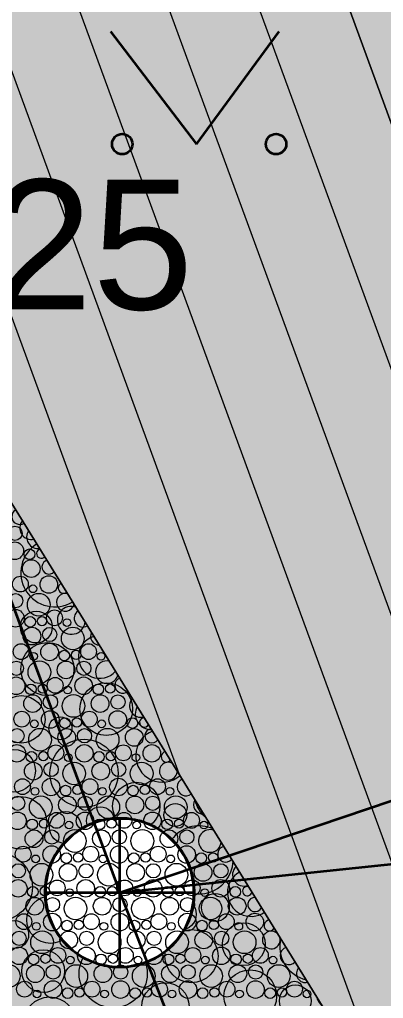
# Model space of a CAD drawing. Header units: millimetres. Extents: x 368386 to 996118, y -334862 to 250838.
# Drawn here: x 774446 to 776407, y -113384 to -108106 of the extents above; entities that cross this region are included whole.
import ezdxf

# ---------------------------------------------------------------- set-up
doc = ezdxf.new("R2010")
doc.units = ezdxf.units.MM
doc.header["$MEASUREMENT"] = 0
doc.linetypes.add('Katkoviiva', pattern=[6000, 3000, -3000])
doc.linetypes.add('Wipeout_Contour', pattern=[1000, 0, -1000])
for name, color, linetype, lineweight in [('New_       asendi fill_Pen_No__1', 7, 'Continuous', 13), ('New_2D Drafting - General_Pen_No__21', 7, 'Continuous', 35), ('New__ASENDIPLAAN_Pen_No__1', 7, 'Continuous', 13), ('New__ASENDIPLAAN_Pen_No__101', 252, 'Continuous', 13), ('New_HALJASTUS#1_Pen_No__7', 7, 'Continuous', 35), ('New_KANAL_ELEMENDID_Pen_No__7', 7, 'Continuous', 35), ('New_korgus-EH2000#1_Pen_No__1', 7, 'Continuous', 13), ('New_Sade_rek_Pen_No__84', 114, 'Continuous', 35)]:
    doc.layers.add(name, color=color, linetype=linetype, lineweight=lineweight)
for name, color, linetype, lineweight, true_color in [('New_       asendi fill_Pen_No__149', 7, 'Continuous', 25, 0x186722), ('New_       asendi fill_Pen_No__181', 7, 'Continuous', 0, 0xe8e8e8), ('New__ASENDIPLAAN_Pen_No__102', 7, 'Continuous', 13, 0xcccccc)]:
    doc.layers.add(name, color=color, linetype=linetype, lineweight=lineweight, true_color=true_color)
doc.layers.add('New_KANAL_ELEMENDID', color=7, linetype='Continuous')
doc.styles.add('GENERATED_STYLE_1', font='')
doc.styles.get('GENERATED_STYLE_1').set_extended_font_data('Arial')
doc.linetypes.add('Sade1', pattern='A,0,[5,TRN_EP_AS-4-01_V01_Abihoone-Asendiplaan1.Shx,S=13.492063,R=0,X=0,Y=0],-2600,0', length=2600)

# ---------------------------------------------------------------- blocks, each defined once
blk = doc.blocks.new('*X2')
at = {"layer": 'New__ASENDIPLAAN_Pen_No__102', "color": 254, "linetype": 'Continuous', "lineweight": 13, "true_color": 0xcccccc}
for centre, radius in [((774536.7, -111381.6), 85.8), ((774596.4, -111607.7), 143.1), ((774913.3, -111823.8), 141.9), ((774456.1, -111879), 127.7), ((774666.6, -111927.5), 62), ((774793.8, -112169.7), 183.6), ((774416.3, -112156.2), 115.1), ((775075.3, -112346.3), 127.7), ((774451.2, -112437.2), 141.9), ((774882.1, -112426.1), 75.2), ((775285.8, -112394.9), 62), ((774693.8, -112462.3), 85.8), ((775035.5, -112623.6), 115.1), ((774753.6, -112688.3), 143.1), ((774331.7, -112783), 183.6), ((775070.4, -112904.5), 141.9), ((775501.4, -112893.4), 75.2), ((774613.2, -112959.7), 127.7), ((775313, -112929.6), 85.8), ((774420, -113039.4), 75.2), ((774823.7, -113008.2), 62), ((775654.8, -113090.9), 115.1), ((775372.8, -113155.7), 143.1), ((774951, -113250.3), 183.6), ((774573.4, -113236.9), 115.1), ((775689.6, -113371.9), 141.9), ((775232.4, -113427), 127.7), ((775932.2, -113396.9), 85.8), ((774608.3, -113517.8), 141.9)]:
    blk.add_circle(centre, radius, dxfattribs=at)
for centre, radius, start, end in [((774509.5, -110846.9), 62, 140.0301, 283.3683), ((774636.7, -111089), 183.6, 121.8659, 301.5326), ((774725, -111345.4), 75.2, 69.9233, 353.4751), ((774878.4, -111542.9), 115.1, 105.3797, 318.0188), ((775155.9, -111848.9), 85.8, 151.7397, 271.6588), ((775215.7, -112075), 143.1, 111.6389, 311.7595), ((775532.5, -112291.2), 141.9, 189.0223, 234.3762), ((775413.1, -112637), 183.6, 65.6317, 357.7668), ((775694.5, -112813.7), 127.7, 119.1318, 304.2666), ((776032.3, -113104.3), 183.6, 166.2835, 257.115), ((776120.6, -113360.8), 75.2, 188.7717, 234.6267)]:
    blk.add_arc(centre, radius, start, end, dxfattribs=at)
blk = doc.blocks.new('*X4')
at = {"layer": 'New_       asendi fill_Pen_No__181', "color": 254, "linetype": 'Continuous', "lineweight": 0, "true_color": 0xe8e8e8}
for centre, radius in [((774421.6, -110875.6), 38.4), ((774420.5, -110970), 47.3), ((774499.6, -110989.1), 28.6), ((774509.2, -111066.4), 47.7), ((774450.8, -111149.8), 42.6), ((774604.2, -111152), 47.3), ((774518.1, -111175.2), 20.7), ((774425.3, -111239.6), 38.4), ((774549.4, -111260.9), 61.2), ((774424.2, -111334), 47.3), ((774634.5, -111331.8), 42.6), ((774503.3, -111353.1), 28.6), ((774567.1, -111349.5), 25.1), ((774701.8, -111357.2), 20.7), ((774512.9, -111430.4), 47.7), ((774609, -111421.6), 38.4), ((774733.1, -111442.9), 61.2), ((774454.5, -111513.8), 42.6), ((774608, -111516), 47.3), ((774687, -111535.1), 28.6), ((774750.8, -111531.5), 25.1), ((774818.2, -111513.8), 42.6), ((774521.8, -111539.2), 20.7), ((774885.6, -111539.2), 20.7), ((774429, -111603.6), 38.4), ((774553.1, -111624.9), 61.2), ((774696.6, -111612.4), 47.7), ((774792.7, -111603.6), 38.4), ((774428, -111698), 47.3), ((774638.2, -111695.8), 42.6), ((774791.7, -111698), 47.3), ((774507, -111717.1), 28.6), ((774570.8, -111713.5), 25.1), ((774705.6, -111721.2), 20.7), ((774870.7, -111717.1), 28.6), ((774934.5, -111713.5), 25.1), ((774516.6, -111794.4), 47.7), ((774612.7, -111785.6), 38.4), ((774736.8, -111806.9), 61.2), ((774880.4, -111794.4), 47.7), ((774976.4, -111785.6), 38.4), ((774458.2, -111877.8), 42.6), ((774611.7, -111880), 47.3), ((774690.7, -111899.1), 28.6), ((774754.5, -111895.5), 25.1), ((774821.9, -111877.8), 42.6), ((774975.4, -111880), 47.3), ((775054.4, -111899.1), 28.6), ((774432.7, -111967.6), 38.4), ((774556.8, -111988.9), 61.2), ((774525.6, -111903.2), 20.7), ((774700.4, -111976.4), 47.7), ((774796.4, -111967.6), 38.4), ((774920.5, -111988.9), 61.2), ((774889.3, -111903.2), 20.7), ((775064.1, -111976.4), 47.7), ((774431.7, -112062), 47.3), ((774641.9, -112059.8), 42.6), ((774795.4, -112062), 47.3), ((775005.6, -112059.8), 42.6), ((775159.1, -112062), 47.3), ((774510.7, -112081.1), 28.6), ((774574.5, -112077.5), 25.1), ((774709.3, -112085.2), 20.7), ((774874.4, -112081.1), 28.6), ((774938.2, -112077.5), 25.1), ((775073, -112085.2), 20.7), ((774520.4, -112158.4), 47.7), ((774616.4, -112149.6), 38.4), ((774740.5, -112170.9), 61.2), ((774884.1, -112158.4), 47.7), ((774980.1, -112149.6), 38.4), ((775104.2, -112170.9), 61.2), ((774615.4, -112244), 47.3), ((774979.1, -112244), 47.3), ((774461.9, -112241.8), 42.6), ((774529.3, -112267.2), 20.7), ((774694.4, -112263.1), 28.6), ((774758.2, -112259.5), 25.1), ((774825.6, -112241.8), 42.6), ((774893, -112267.2), 20.7), ((775058.1, -112263.1), 28.6), ((775121.9, -112259.5), 25.1), ((775189.3, -112241.8), 42.6), ((775256.7, -112267.2), 20.7), ((774436.4, -112331.6), 38.4), ((774560.5, -112352.9), 61.2), ((774704.1, -112340.4), 47.7), ((774800.1, -112331.6), 38.4), ((774924.2, -112352.9), 61.2), ((775067.8, -112340.4), 47.7), ((775163.8, -112331.6), 38.4), ((775287.9, -112352.9), 61.2), ((774435.4, -112426), 47.3), ((774645.6, -112423.8), 42.6), ((774799.1, -112426), 47.3), ((775009.3, -112423.8), 42.6), ((775162.8, -112426), 47.3), ((775373, -112423.8), 42.6), ((774514.4, -112445.1), 28.6), ((774578.2, -112441.5), 25.1), ((774713, -112449.2), 20.7), ((774878.1, -112445.1), 28.6), ((774941.9, -112441.5), 25.1), ((775076.7, -112449.2), 20.7), ((775241.8, -112445.1), 28.6), ((775305.6, -112441.5), 25.1), ((775440.4, -112449.2), 20.7), ((774524.1, -112522.4), 47.7), ((774620.1, -112513.6), 38.4), ((774744.2, -112534.9), 61.2), ((774887.8, -112522.4), 47.7), ((774983.8, -112513.6), 38.4), ((775107.9, -112534.9), 61.2), ((775251.5, -112522.4), 47.7), ((775347.5, -112513.6), 38.4), ((774465.6, -112605.8), 42.6), ((774619.1, -112608), 47.3), ((774829.3, -112605.8), 42.6), ((774982.8, -112608), 47.3), ((775193, -112605.8), 42.6), ((775346.5, -112608), 47.3), ((774533, -112631.2), 20.7), ((774698.1, -112627.1), 28.6), ((774761.9, -112623.5), 25.1), ((774896.7, -112631.2), 20.7), ((775061.8, -112627.1), 28.6), ((775125.6, -112623.5), 25.1), ((775260.4, -112631.2), 20.7), ((775425.5, -112627.1), 28.6), ((775489.3, -112623.5), 25.1), ((774440.1, -112695.6), 38.4), ((774564.2, -112716.9), 61.2), ((774707.8, -112704.4), 47.7), ((774803.8, -112695.6), 38.4), ((774927.9, -112716.9), 61.2), ((775071.5, -112704.4), 47.7), ((775167.5, -112695.6), 38.4), ((775291.6, -112716.9), 61.2), ((775435.2, -112704.4), 47.7), ((775531.2, -112695.6), 38.4), ((774439.1, -112790), 47.3), ((774649.3, -112787.8), 42.6), ((774802.8, -112790), 47.3), ((775013, -112787.8), 42.6), ((775166.5, -112790), 47.3), ((775376.7, -112787.8), 42.6), ((775530.2, -112790), 47.3), ((774518.1, -112809.1), 28.6), ((774581.9, -112805.5), 25.1), ((774716.7, -112813.2), 20.7), ((774881.8, -112809.1), 28.6), ((774945.6, -112805.5), 25.1), ((775080.4, -112813.2), 20.7), ((775245.5, -112809.1), 28.6), ((775309.3, -112805.5), 25.1), ((775444.1, -112813.2), 20.7), ((775609.2, -112809.1), 28.6), ((774527.8, -112886.4), 47.7), ((774623.8, -112877.6), 38.4), ((774747.9, -112898.9), 61.2), ((774891.5, -112886.4), 47.7), ((774987.5, -112877.6), 38.4), ((775111.6, -112898.9), 61.2), ((775255.2, -112886.4), 47.7), ((775351.2, -112877.6), 38.4), ((775475.3, -112898.9), 61.2), ((775618.9, -112886.4), 47.7), ((774469.3, -112969.8), 42.6), ((774622.8, -112972), 47.3), ((774833, -112969.8), 42.6), ((774986.5, -112972), 47.3), ((775196.7, -112969.8), 42.6), ((775350.2, -112972), 47.3), ((775560.4, -112969.8), 42.6), ((775713.9, -112972), 47.3), ((774536.7, -112995.2), 20.7), ((774701.8, -112991.1), 28.6), ((774765.6, -112987.5), 25.1), ((774900.4, -112995.2), 20.7), ((775065.5, -112991.1), 28.6), ((775129.3, -112987.5), 25.1), ((775264.1, -112995.2), 20.7), ((775429.2, -112991.1), 28.6), ((775493.1, -112987.5), 25.1), ((775627.8, -112995.2), 20.7), ((774443.8, -113059.6), 38.4), ((774567.9, -113080.9), 61.2), ((774711.5, -113068.4), 47.7), ((774807.5, -113059.6), 38.4), ((774931.6, -113080.9), 61.2), ((775075.2, -113068.4), 47.7), ((775171.2, -113059.6), 38.4), ((775295.3, -113080.9), 61.2), ((775438.9, -113068.4), 47.7), ((775534.9, -113059.6), 38.4), ((775659, -113080.9), 61.2), ((774442.8, -113153.9), 47.3), ((774521.8, -113173.1), 28.6), ((774585.6, -113169.5), 25.1), ((774653, -113151.8), 42.6), ((774806.5, -113153.9), 47.3), ((774885.5, -113173.1), 28.6), ((774949.3, -113169.5), 25.1), ((775016.7, -113151.8), 42.6), ((775170.2, -113153.9), 47.3), ((775249.2, -113173.1), 28.6), ((775313.1, -113169.5), 25.1), ((775380.4, -113151.8), 42.6), ((775533.9, -113153.9), 47.3), ((775612.9, -113173.1), 28.6), ((775676.8, -113169.5), 25.1), ((775744.1, -113151.8), 42.6), ((774720.4, -113177.2), 20.7), ((775084.1, -113177.2), 20.7), ((775447.8, -113177.2), 20.7), ((775811.5, -113177.2), 20.7), ((774387.9, -113262.9), 61.2), ((774531.5, -113250.4), 47.7), ((774627.5, -113241.6), 38.4), ((774751.6, -113262.9), 61.2), ((774895.2, -113250.4), 47.7), ((774991.2, -113241.6), 38.4), ((775115.3, -113262.9), 61.2), ((775258.9, -113250.4), 47.7), ((775354.9, -113241.6), 38.4), ((775479, -113262.9), 61.2), ((775622.6, -113250.4), 47.7), ((775718.6, -113241.6), 38.4), ((775842.7, -113262.9), 61.2), ((774473, -113333.8), 42.6), ((774626.5, -113335.9), 47.3), ((774836.7, -113333.8), 42.6), ((774990.2, -113335.9), 47.3), ((775200.4, -113333.8), 42.6), ((775353.9, -113335.9), 47.3), ((775564.1, -113333.8), 42.6), ((775717.6, -113335.9), 47.3), ((775927.8, -113333.8), 42.6), ((774540.4, -113359.2), 20.7), ((774705.5, -113355.1), 28.6), ((774769.3, -113351.5), 25.1), ((774904.1, -113359.2), 20.7), ((775069.2, -113355.1), 28.6), ((775133.1, -113351.5), 25.1), ((775267.8, -113359.2), 20.7), ((775432.9, -113355.1), 28.6), ((775496.8, -113351.5), 25.1), ((775631.5, -113359.2), 20.7), ((775796.6, -113355.1), 28.6), ((775860.5, -113351.5), 25.1), ((775995.2, -113359.2), 20.7)]:
    blk.add_circle(centre, radius, dxfattribs=at)
for centre, radius, start, end in [((774447.1, -110785.8), 42.6, 119.6293, 303.7692), ((774545.7, -110896.9), 61.2, 144.7738, 278.6247), ((774563.4, -110985.6), 25.1, 104.2811, 319.1174), ((774605.3, -111057.6), 38.4, 106.9679, 316.4305), ((774683.3, -111171.1), 28.6, 115.6669, 307.7316), ((774692.9, -111248.4), 47.7, 73.7493, 349.6491), ((774788, -111334), 47.3, 122.2633, 301.1351), ((774876.6, -111430.4), 47.7, 153.6498, 269.7487), ((774916.8, -111624.9), 61.2, 77.3651, 346.0334), ((775001.9, -111695.8), 42.6, 111.3613, 312.0372), ((775100.5, -111806.9), 61.2, 138.6944, 284.704), ((775118.2, -111895.5), 25.1, 88.8392, 334.5593), ((775160.1, -111967.6), 38.4, 97.2869, 326.1116), ((775238.1, -112081.1), 28.6, 103.1312, 320.2672), ((775247.8, -112158.4), 47.7, 61.1933, 2.2052), ((775342.8, -112244), 47.3, 114.8605, 308.5379), ((775431.5, -112340.4), 47.7, 145.3612, 278.0372), ((775471.6, -112534.9), 61.2, 68.7142, 354.6843), ((775556.7, -112605.8), 42.6, 102.8676, 320.5308), ((775655.3, -112716.9), 61.2, 132.8069, 290.5915), ((775673.1, -112805.5), 25.1, 69.9013, 353.4972), ((775714.9, -112877.6), 38.4, 86.7874, 336.6111), ((775792.9, -112991.1), 28.6, 89.5741, 333.8244), ((775802.6, -113068.4), 47.7, 35.0857, 28.3128), ((775897.6, -113153.9), 47.3, 107.3404, 316.0581), ((775986.3, -113250.4), 47.7, 137.5715, 285.827)]:
    blk.add_arc(centre, radius, start, end, dxfattribs=at)

msp = doc.modelspace()

# ---------------------------------------------------------------- hatches: boundary and pattern name
at = {"layer": 'New_       asendi fill_Pen_No__149', "linetype": 'Continuous', "lineweight": 0, "true_color": 0x061908}
h = msp.add_hatch(color=98, dxfattribs=at)
h.paths.add_polyline_path([(802345.63, -38322.05), (677945.63, -100972.05), (697685.63, -113562.05), (725141.88, -157386.04), (747105.63, -214022.05), (773035.63, -233162.05), (849485.63, -225922.05), (847735.63, -145332.05)])
h.paths.add_polyline_path([(757638.71, -147399.28, -0.0006564), (757597.25, -147430.15)], flags=0)
h.paths.add_polyline_path([(781623.18, -112523.26, 0.0599556), (781750.4, -112778.31, 0.7851663), (783932.82, -111999.14, 0.0599556), (783869.75, -111721.19, 1)], flags=0)
at = {"layer": 'New__ASENDIPLAAN_Pen_No__101', "linetype": 'Continuous', "lineweight": 13}
msp.add_hatch(color=252, dxfattribs=at).paths.add_polyline_path([(783718.69, -109260.52), (783855.68, -110275.28), (777844.27, -112476.19), (770992.45, -93762.71), (760952.15, -89074.23), (761375.02, -88168.65), (772187.94, -93217.31), (772005.84, -93611.02), (776372.99, -105539.15), (778222.9, -104861.85), (780292.6, -110514.88)])
h = msp.add_hatch(dxfattribs=at)
h.set_pattern_fill('Plank_Floor_0001', color=252, style=0, pattern_type=2)
h.set_pattern_definition([(110.11, (774188.2, -102490.83), (428.2, 156.783), [])])
h.paths.add_polyline_path([(770992.45, -93762.71), (777844.27, -112476.19), (783855.68, -110275.28), (783718.69, -109260.52), (783818.56, -109223.95), (784162.38, -110162.98), (785351.96, -113411.93), (777782.36, -116183.49), (771148.8, -105442.4), (769609.72, -93117.03)])

# ---------------------------------------------------------------- linework, layer by layer
at = {"layer": 'New__ASENDIPLAAN_Pen_No__1', "color": 7, "linetype": 'Continuous', "lineweight": 13, "flags": 128}
for points in [[(783718.69, -109260.52), (783855.68, -110275.28), (777844.27, -112476.19), (770992.45, -93762.71), (760952.15, -89074.23), (761375.02, -88168.65), (772187.94, -93217.31), (772005.84, -93611.02), (776372.99, -105539.15), (778222.9, -104861.85), (780292.6, -110514.88)], [(770992.45, -93762.71), (777844.27, -112476.19), (783855.68, -110275.28), (783718.69, -109260.52), (783818.56, -109223.95), (784162.38, -110162.98), (785351.96, -113411.93), (777782.36, -116183.49), (771148.8, -105442.4), (769609.72, -93117.03)], [(771148.8, -105442.4), (777782.42, -116183.47), (772721.43, -118036.52)]]:
    msp.add_lwpolyline(points, close=True, dxfattribs=at)
at = {"layer": 'New_HALJASTUS#1_Pen_No__7', "color": 7, "linetype": 'Continuous', "lineweight": 35}
for p, q in [((774937.1, -108170.95), (775400.5, -108777.66)), ((775400.5, -108777.66), (775846.09, -108170.95))]:
    msp.add_line(p, q, dxfattribs=at)
for centre in [(774999.48, -108777.66), (775828.26, -108777.66)]:
    msp.add_circle(centre, 55.01, dxfattribs=at)

# ---------------------------------------------------------------- block references
at = {"layer": 'New__ASENDIPLAAN_Pen_No__102', "color": 254, "linetype": 'Continuous', "lineweight": 13, "true_color": 0xcccccc}
msp.add_blockref('*X2', (0, 0), dxfattribs=at)

# ---------------------------------------------------------------- texts
at = {"layer": 'New_korgus-EH2000#1_Pen_No__1', "color": 7, "linetype": 'Continuous', "lineweight": 13, "insert": (772120.63, -108969.05), "char_height": 700, "attachment_point": 1, "style": 'GENERATED_STYLE_1'}
msp.add_mtext('\\A1;{\\pql;\\fArial|b0|i0|c0|p34; 139.25 }', dxfattribs=at)

# ---------------------------------------------------------------- next in the draw order: wipeouts: each hides what was drawn before it
at = {"color": 254, "linetype": 'Wipeout_Contour', "lineweight": 0, "ltscale": 25060922.93489262}
msp.add_wipeout([(775385.82, -112773.87), (775370.45, -112696.59), (775340.3, -112623.8), (775296.52, -112558.28), (775240.81, -112502.57), (775175.29, -112458.79), (775102.5, -112428.64), (775025.22, -112413.27), (774946.43, -112413.27), (774869.15, -112428.64), (774796.35, -112458.79), (774730.84, -112502.57), (774675.12, -112558.28), (774631.35, -112623.8), (774601.19, -112696.59), (774585.82, -112773.87), (774585.82, -112852.66), (774601.19, -112929.94), (774631.35, -113002.74), (774675.12, -113068.25), (774730.84, -113123.97), (774796.35, -113167.74), (774869.15, -113197.89), (774946.43, -113213.27), (775025.22, -113213.27), (775102.5, -113197.89), (775175.29, -113167.74), (775240.81, -113123.97), (775296.52, -113068.25), (775340.3, -113002.74), (775370.45, -112929.94), (775385.82, -112852.66)], dxfattribs=at).dxf.layer = 'New_KANAL_ELEMENDID'

# ---------------------------------------------------------------- next in the draw order: linework, layer by layer
at = {"layer": 'New_       asendi fill_Pen_No__1', "color": 7, "linetype": 'Continuous', "lineweight": 13, "flags": 128}
msp.add_lwpolyline([(771148.8, -105442.4), (777782.42, -116183.47), (772721.43, -118036.52)], close=True, dxfattribs=at)
at = {"layer": 'New_2D Drafting - General_Pen_No__21', "color": 7, "linetype": 'Katkoviiva', "lineweight": 35}
for points in [[(783718.69, -109260.52), (783855.68, -110275.28), (781799.72, -111027.93), (777844.27, -112476.19), (775418.6, -105851.3), (770992.57, -93763.06)], [(783720.22, -109259.83), (783886.17, -110263.99), (781799.72, -111027.93), (777844.27, -112476.19), (775418.6, -105851.3), (770992.57, -93763.06)]]:
    msp.add_lwpolyline(points, dxfattribs=at)
at = {"layer": 'New_KANAL_ELEMENDID_Pen_No__7', "color": 7, "linetype": 'Continuous', "lineweight": 35}
for p, q in [((774985.82, -113213.27), (774985.82, -112413.27)), ((774585.82, -112813.27), (775385.82, -112813.27))]:
    msp.add_line(p, q, dxfattribs=at)
at = {"layer": 'New_KANAL_ELEMENDID_Pen_No__7', "color": 7, "linetype": 'Continuous', "lineweight": 35, "flags": 128}
msp.add_lwpolyline([(775385.82, -112773.87), (775370.45, -112696.59), (775340.3, -112623.8), (775296.52, -112558.28), (775240.81, -112502.57), (775175.29, -112458.79), (775102.5, -112428.64), (775025.22, -112413.27), (774946.43, -112413.27), (774869.15, -112428.64), (774796.35, -112458.79), (774730.84, -112502.57), (774675.12, -112558.28), (774631.35, -112623.8), (774601.19, -112696.59), (774585.82, -112773.87), (774585.82, -112852.66), (774601.19, -112929.94), (774631.35, -113002.74), (774675.12, -113068.25), (774730.84, -113123.97), (774796.35, -113167.74), (774869.15, -113197.89), (774946.43, -113213.27), (775025.22, -113213.27), (775102.5, -113197.89), (775175.29, -113167.74), (775240.81, -113123.97), (775296.52, -113068.25), (775340.3, -113002.74), (775370.45, -112929.94), (775385.82, -112852.66)], close=True, dxfattribs=at)
at = {"layer": 'New_KANAL_ELEMENDID_Pen_No__7', "color": 7, "linetype": 'Continuous', "lineweight": 35}
msp.add_circle((774985.82, -112813.27), 401.94, dxfattribs=at)
at = {"layer": 'New_Sade_rek_Pen_No__84', "color": 114, "linetype": 'Sade1', "lineweight": 35}
for points in [[(768139.96, -94442.18), (774985.82, -112813.27)], [(774985.82, -112813.27), (787402.74, -108616.59)], [(774985.82, -112813.27), (777681.1, -112531.19)], [(774985.82, -112813.27), (775676.1, -114582.83)]]:
    msp.add_lwpolyline(points, dxfattribs=at)

# ---------------------------------------------------------------- next in the draw order: block references
at = {"layer": 'New_       asendi fill_Pen_No__181', "color": 254, "linetype": 'Continuous', "lineweight": 0, "true_color": 0xe8e8e8}
msp.add_blockref('*X4', (0, 0), dxfattribs=at)

doc.saveas('drawing.dxf')
